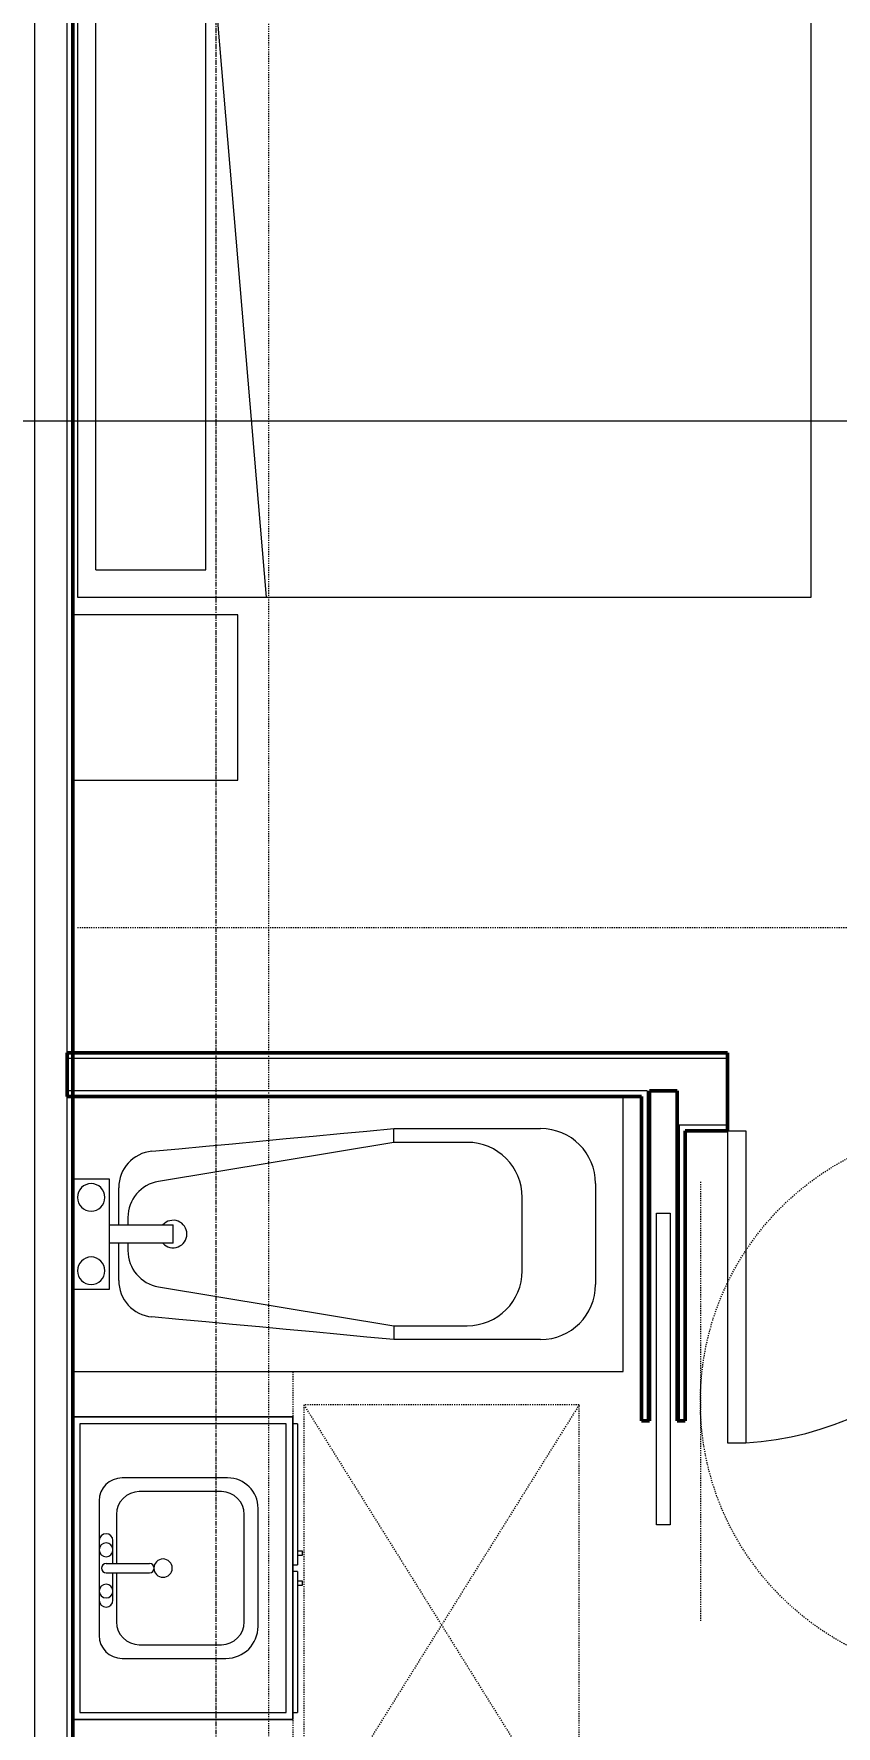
# Model space of a CAD drawing. Header units: inches. Extents: x -4266 to -1814, y 9706 to 12441.
# Drawn here: x -2520.2 to -2432.7, y 11856.6 to 12041.1 of the extents above; entities that cross this region are included whole.
import ezdxf

# ---------------------------------------------------------------- set-up
doc = ezdxf.new("R2010")
doc.units = ezdxf.units.IN
doc.header["$MEASUREMENT"] = 0
for name, pattern in [('Aligning Line 1_8_', [0.25, 0.125, -0.125]), ('Dash', [0.25, 0.125, -0.125]), ('Grid Line 1_2_', [0.875, 0.5, -0.125, 0.125, -0.125])]:
    doc.linetypes.add(name, pattern=pattern)
for name, color, linetype, lineweight in [('A-ANNO-DIMS', 211, 'Continuous', 9), ('A-ANNO-DIMS-96', 211, 'Continuous', 9), ('A-DOOR-1', 7, 'Continuous', 9), ('A-DOOR-2', 50, 'Continuous', 20), ('A-GENM-HDLN-1', 7, 'Dash', 9), ('A-WALL', 113, 'Continuous', 13), ('A-WALL-3', 250, 'Continuous', 50), ('A-WALL-4', 10, 'Continuous', 13), ('A-WALL-9', 113, 'Continuous', 50), ('G-ANNO-SYMB-1', 147, 'Aligning Line 1_8_', 9), ('I-FURN-1', 7, 'Continuous', 9), ('I-FURN-HDLN-1', 7, 'Dash', 9), ('P-SANR-FIXT-2', 7, 'Continuous', 9), ('Q-CASE-2', 7, 'Continuous', 9), ('Q-CASE-HDLN-1', 7, 'Dash', 9), ('S-GRID-1', 1, 'Grid Line 1_2_', 9)]:
    doc.layers.add(name, color=color, linetype=linetype, lineweight=lineweight)
doc.styles.add('Century Gothic', font='ufonts.com_century-gothic.ttf', dxfattribs={"height": 9})
doc.dimstyles.new('OD__1_16__Tol__', dxfattribs={"dimscale": 12, "dimtxt": 9.397514, "dimasz": 1, "dimexe": 0.75, "dimexo": 0.5, "dimgap": 0.125, "dimtad": 1, "dimdec": 4, "dimrnd": 0.0625, "dimzin": 3, "dimdsep": 46, "dimlunit": 4, "dimtxsty": 'Century Gothic', "dimblk1": 'OBLIQUE', "dimblk2": 'OBLIQUE', "dimsah": 1, "dimcen": 0.09, "dimdle": 0.75, "dimazin": 0, "dimtfac": 1, "dimtdec": 4, "dimtix": 1, "dimtmove": 0, "dimatfit": 3, "dimfxl": 1, "dimtvp": 1, "dimtfill": 1, "dimfrac": 2, "dimtolj": 1, "dimtzin": 0, "dimarcsym": 2})

# ---------------------------------------------------------------- blocks, each defined once
blk = doc.blocks.new('DIMBLOCK36-FLOOR PLAN - 1ST FLOOR')
at = {"layer": 'A-ANNO-DIMS-96', "lineweight": 50}
for p, q in [((-2712.32, 11998.88), (-2706.32, 12004.88)), ((-2100.32, 11998.88), (-2094.32, 12004.88)), ((-2712.32, 11998.88), (-2718.32, 11992.88)), ((-2100.32, 11998.88), (-2106.32, 11992.88))]:
    blk.add_line(p, q, dxfattribs=at)
at = {"layer": 'A-ANNO-DIMS-96'}
for p, q in [((-2712.32, 12001.37), (-2712.32, 11989.88)), ((-2712.32, 11998.88), (-2712.32, 12001.37)), ((-2100.32, 12001.37), (-2100.32, 11989.88)), ((-2100.32, 11998.88), (-2100.32, 12001.37)), ((-2712.32, 11998.88), (-2091.32, 11998.88))]:
    blk.add_line(p, q, dxfattribs=at)
at = {"layer": 'A-ANNO-DIMS-96', "color": 0, "char_height": 9, "attachment_point": 1, "line_spacing_factor": 0.984502, "style": 'Century Gothic', "bg_fill": 3, "box_fill_scale": 1.25, "bg_fill_color": 256, "bg_fill_true_color": 13158600, "bg_fill_transparency": 0}
for s, insert, width in [('51\' - 0"', (-2425.57, 12011.92), 46.1821), ('612.0', (-2422.06, 11994.15), 37.7691)]:
    blk.add_mtext(s, dxfattribs=dict(at, insert=insert, width=width))
blk = doc.blocks.new('_Oblique')
at = {"color": 0, "linetype": 'ByBlock', "lineweight": -2}
blk.add_line((-0.5, -0.5), (0.5, 0.5), dxfattribs=at)

msp = doc.modelspace()

# ---------------------------------------------------------------- linework, layer by layer
at = {"layer": 'A-DOOR-1'}
msp.add_arc((-2444.57374, 11921.46332), 34.06659, 273.365687, 360, dxfattribs=at)
at = {"layer": 'A-DOOR-2'}
for p, q in [((-2444.57374, 11921.46332), (-2444.57374, 11887.45549)), ((-2444.57374, 11921.46332), (-2442.57374, 11921.46332)), ((-2442.57374, 11921.46332), (-2442.57374, 11887.45549)), ((-2452.32374, 11912.50499), (-2450.82374, 11912.50499)), ((-2452.32374, 11878.50499), (-2452.32374, 11912.50499)), ((-2450.82374, 11912.50499), (-2450.82374, 11878.50499)), ((-2444.57374, 11887.45549), (-2442.57374, 11887.45549)), ((-2450.82374, 11878.50499), (-2452.32374, 11878.50499))]:
    msp.add_line(p, q, dxfattribs=at)
at = {"layer": 'A-GENM-HDLN-1'}
for p, q in [((-2447.52735, 11915.90711), (-2447.52735, 11867.90711)), ((-2490.74874, 11891.58832), (-2460.74874, 11843.58832)), ((-2460.74874, 11891.58832), (-2490.74874, 11843.58832)), ((-2490.74874, 11891.58832), (-2490.74874, 11843.58832)), ((-2460.74874, 11891.58832), (-2490.74874, 11891.58832)), ((-2460.74874, 11843.58832), (-2460.74874, 11891.58832))]:
    msp.add_line(p, q, dxfattribs=at)
msp.add_circle((-2417.52735, 11891.90711), 30, dxfattribs=at)
at = {"layer": 'A-WALL'}
for p, q in [((-2520.07374, 11837.1894), (-2520.07374, 12081.6894)), ((-2516.57374, 11724.7394), (-2516.57374, 12081.6894))]:
    msp.add_line(p, q, dxfattribs=at)
at = {"layer": 'A-WALL-3'}
for p, q in [((-2451.57374, 11929.96332), (-2516.57374, 11929.96332)), ((-2516.57374, 11929.96332), (-2516.57374, 11925.21332)), ((-2444.57374, 11929.96332), (-2451.57374, 11929.96332)), ((-2444.57374, 11921.46332), (-2444.57374, 11929.96332)), ((-2516.57374, 11925.21332), (-2453.94874, 11925.21332)), ((-2453.94874, 11925.21332), (-2453.94874, 11889.83832)), ((-2453.07374, 11925.21332), (-2453.07374, 11925.83832)), ((-2453.07374, 11925.83832), (-2451.57374, 11925.83832)), ((-2453.07374, 11889.83832), (-2453.07374, 11925.21332)), ((-2451.57374, 11925.83832), (-2450.07374, 11925.83832)), ((-2450.07374, 11925.83832), (-2450.07374, 11921.46332)), ((-2450.07374, 11921.46332), (-2450.07374, 11889.83832)), ((-2449.19874, 11889.83832), (-2449.19874, 11921.46332)), ((-2449.19874, 11921.46332), (-2444.57374, 11921.46332)), ((-2453.94874, 11889.83832), (-2453.07374, 11889.83832)), ((-2450.07374, 11889.83832), (-2449.19874, 11889.83832))]:
    msp.add_line(p, q, dxfattribs=at)
at = {"layer": 'A-WALL-4'}
for p, q in [((-2451.57374, 11929.33832), (-2516.57374, 11929.33832)), ((-2444.57374, 11929.33832), (-2451.57374, 11929.33832)), ((-2453.32374, 11925.83832), (-2516.57374, 11925.83832)), ((-2453.32374, 11925.83832), (-2453.32374, 11925.21332)), ((-2453.32374, 11925.21332), (-2453.32374, 11889.83832)), ((-2450.07374, 11922.08832), (-2450.07374, 11921.46332)), ((-2449.82374, 11922.08832), (-2449.82374, 11921.46332)), ((-2444.57374, 11922.08832), (-2449.82374, 11922.08832)), ((-2449.82374, 11921.46332), (-2449.82374, 11889.83832))]:
    msp.add_line(p, q, dxfattribs=at)
at = {"layer": 'A-WALL-9'}
msp.add_line((-2515.94874, 11837.1894), (-2515.94874, 12081.6894), dxfattribs=at)
at = {"layer": 'I-FURN-1'}
for p, q in [((-2515.44874, 11979.63993), (-2435.44874, 11979.63993)), ((-2497.94874, 11977.70809), (-2515.94874, 11977.70809)), ((-2497.94874, 11959.70809), (-2497.94874, 11977.70809)), ((-2515.94874, 11959.70809), (-2497.94874, 11959.70809))]:
    msp.add_line(p, q, dxfattribs=at)
at = {"layer": 'I-FURN-HDLN-1'}
msp.add_line((-2515.44874, 11943.63993), (-2399.44874, 11943.63993), dxfattribs=at)
at = {"layer": 'P-SANR-FIXT-2'}
for p, q in [((-2455.94874, 11895.21332), (-2455.94874, 11925.21332)), ((-2480.94874, 11921.71332), (-2464.94874, 11921.71332)), ((-2480.94874, 11920.21332), (-2480.94874, 11921.71332)), ((-2480.94874, 11920.21332), (-2506.60357, 11915.95595)), ((-2472.94874, 11920.21332), (-2480.94874, 11920.21332)), ((-2511.94874, 11916.21332), (-2515.94874, 11916.21332)), ((-2511.94874, 11911.21332), (-2511.94874, 11916.21332)), ((-2510.94874, 11911.21332), (-2510.94874, 11915.25828)), ((-2458.94874, 11915.71332), (-2458.94874, 11904.71332)), ((-2466.94874, 11906.21332), (-2466.94874, 11914.21332)), ((-2509.94874, 11912.00991), (-2509.94874, 11911.21332)), ((-2511.94874, 11909.21332), (-2511.94874, 11911.21332)), ((-2511.94874, 11911.21332), (-2505.01124, 11911.21332)), ((-2505.01124, 11909.21332), (-2505.01124, 11911.21332)), ((-2511.94874, 11904.21332), (-2511.94874, 11909.21332)), ((-2505.01124, 11909.21332), (-2511.94874, 11909.21332)), ((-2510.94874, 11905.16836), (-2510.94874, 11909.21332)), ((-2509.94874, 11909.21332), (-2509.94874, 11908.41673)), ((-2515.94874, 11904.21332), (-2511.94874, 11904.21332)), ((-2506.60357, 11904.4707), (-2480.94874, 11900.21332)), ((-2480.94874, 11900.21332), (-2480.94874, 11898.71332)), ((-2480.94874, 11900.21332), (-2472.94874, 11900.21332)), ((-2464.94874, 11898.71332), (-2480.94874, 11898.71332)), ((-2515.94874, 11895.21332), (-2455.94874, 11895.21332)), ((-2499.07177, 11883.63138), (-2510.57374, 11883.63138)), ((-2499.07177, 11883.63138), (-2510.57374, 11883.63138)), ((-2499.7509, 11882.13138), (-2508.69874, 11882.13138)), ((-2513.07374, 11881.13138), (-2513.07374, 11866.44634)), ((-2513.07374, 11881.13138), (-2513.07374, 11866.44634)), ((-2495.7509, 11867.44634), (-2495.7509, 11880.31051)), ((-2495.7509, 11867.44634), (-2495.7509, 11880.31051)), ((-2511.19874, 11879.63138), (-2511.19874, 11874.28886)), ((-2497.2509, 11867.94634), (-2497.2509, 11879.63138)), ((-2513.07374, 11876.78886), (-2513.07374, 11870.28886)), ((-2511.57374, 11874.28886), (-2511.57374, 11876.78886)), ((-2512.30993, 11874.28886), (-2507.57158, 11874.28886)), ((-2512.30993, 11873.28886), (-2507.57158, 11873.28886)), ((-2511.57374, 11870.28886), (-2511.57374, 11873.28886)), ((-2511.19874, 11873.28886), (-2511.19874, 11867.94634)), ((-2508.69874, 11865.44634), (-2499.7509, 11865.44634)), ((-2510.57374, 11863.94634), (-2499.2509, 11863.94634)), ((-2510.57374, 11863.94634), (-2499.2509, 11863.94634))]:
    msp.add_line(p, q, dxfattribs=at)
at = {"layer": 'P-SANR-FIXT-2', "flags": 128}
for points in [[(-2507.3221, 11919.24082), (-2504.39173, 11919.51554), (-2501.46135, 11919.79027), (-2498.53098, 11920.06499), (-2495.6006, 11920.33971), (-2492.67023, 11920.61443), (-2489.73986, 11920.88916), (-2486.80948, 11921.16388), (-2483.87911, 11921.4386), (-2480.94874, 11921.71332)], [(-2480.94874, 11898.71332), (-2483.87911, 11898.98805), (-2486.80948, 11899.26277), (-2489.73986, 11899.53749), (-2492.67023, 11899.81221), (-2495.6006, 11900.08694), (-2498.53098, 11900.36166), (-2501.46135, 11900.63638), (-2504.39173, 11900.9111), (-2507.3221, 11901.18583)]]:
    msp.add_lwpolyline(points, dxfattribs=at)
at = {"layer": 'P-SANR-FIXT-2'}
for centre, radius, start, end in [((-2464.94874, 11915.71332), 6, 0, 90), ((-2506.94874, 11915.25828), 4, 95.355825, 180), ((-2472.94874, 11914.21332), 6, 0, 90), ((-2513.94874, 11914.21332), 1.5, 0, 180), ((-2505.94874, 11912.00991), 4, 99.4222692, 180), ((-2513.94874, 11914.21332), 1.5, 180, 0), ((-2505.01124, 11910.21332), 1.5, 0, 137.9289322), ((-2505.01124, 11910.21332), 1.5, 222.0710678, 0), ((-2513.94874, 11906.21332), 1.5, 0, 180), ((-2505.94874, 11908.41673), 4, 180, 260.5777308), ((-2513.94874, 11906.21332), 1.5, 180, 0), ((-2472.94874, 11906.21332), 6, 270, 0), ((-2506.94874, 11905.16836), 4, 180, 264.644175), ((-2464.94874, 11904.71332), 6, 270, 0), ((-2510.57374, 11881.13138), 2.5, 90, 180), ((-2510.57374, 11881.13138), 2.5, 90, 180), ((-2508.69874, 11879.63138), 2.5, 90, 180), ((-2499.7509, 11879.63138), 2.5, 360, 90), ((-2499.07177, 11880.31051), 3.32087, 0, 90), ((-2499.07177, 11880.31051), 3.32087, 0, 90), ((-2512.32374, 11876.78886), 0.75, 0, 180), ((-2512.32374, 11875.78886), 0.75, 90, 270), ((-2512.32374, 11875.78886), 0.75, 270, 90), ((-2506.1064, 11873.78886), 1, 90, 270), ((-2506.1064, 11873.78886), 1, 270, 90), ((-2512.30993, 11873.78886), 0.5, 90, 270), ((-2507.57158, 11873.78886), 0.5, 270, 90), ((-2512.32374, 11871.28886), 0.75, 90, 270), ((-2512.32374, 11871.28886), 0.75, 270, 90), ((-2512.32374, 11870.28886), 0.75, 180, 0), ((-2508.69874, 11867.94634), 2.5, 180, 270), ((-2499.7509, 11867.94634), 2.5, 270, 0), ((-2499.2509, 11867.44634), 3.5, 270, 360), ((-2499.2509, 11867.44634), 3.5, 270, 360), ((-2510.57374, 11866.44634), 2.5, 180, 270), ((-2510.57374, 11866.44634), 2.5, 180, 270)]:
    msp.add_arc(centre, radius, start, end, dxfattribs=at)
at = {"layer": 'Q-CASE-2'}
for p, q in [((-2515.94874, 11890.28886), (-2491.94874, 11890.28886)), ((-2491.94874, 11890.28886), (-2515.94874, 11890.28886)), ((-2515.19874, 11889.53886), (-2515.19874, 11858.03886)), ((-2492.69874, 11889.53886), (-2515.19874, 11889.53886)), ((-2492.69874, 11858.03886), (-2492.69874, 11889.53886)), ((-2491.94874, 11890.28886), (-2491.94874, 11857.28886)), ((-2491.94874, 11857.28886), (-2491.94874, 11890.28886)), ((-2491.44874, 11889.53886), (-2491.94874, 11889.53886)), ((-2491.44874, 11889.53886), (-2491.44874, 11874.16386)), ((-2491.44874, 11875.66386), (-2490.94874, 11875.66386)), ((-2490.94874, 11875.16386), (-2491.44874, 11875.16386)), ((-2490.94874, 11875.66386), (-2490.94874, 11875.16386)), ((-2491.94874, 11874.16386), (-2491.44874, 11874.16386)), ((-2491.44874, 11873.41386), (-2491.94874, 11873.41386)), ((-2491.44874, 11873.41386), (-2491.44874, 11858.03886)), ((-2491.44874, 11872.41386), (-2490.94874, 11872.41386)), ((-2490.94874, 11871.91386), (-2491.44874, 11871.91386)), ((-2490.94874, 11872.41386), (-2490.94874, 11871.91386)), ((-2515.19874, 11858.03886), (-2492.69874, 11858.03886)), ((-2491.94874, 11858.03886), (-2491.44874, 11858.03886)), ((-2491.94874, 11857.28886), (-2515.94874, 11857.28886)), ((-2515.94874, 11857.28886), (-2491.94874, 11857.28886))]:
    msp.add_line(p, q, dxfattribs=at)
at = {"layer": 'Q-CASE-HDLN-1'}
for p, q in [((-2515.94874, 11895.21332), (-2491.94874, 11895.21332)), ((-2491.94874, 11895.21332), (-2491.94874, 11819.57332))]:
    msp.add_line(p, q, dxfattribs=at)

# ---------------------------------------------------------------- next in the draw order: dimensions: what is measured, and where the dimension line sits
at = {"layer": 'A-ANNO-DIMS'}
dim = msp.add_linear_dim(base=(-2100.32374, 11998.88413), p1=(-2712.32374, 12007.36941), p2=(-2100.32374, 12007.36941), dimstyle='OD__1_16__Tol__', override={"dimpost": '<>\\X', "dimfxl": 612}, dxfattribs=at)
dim.commit()
dim.dimension.update_dxf_attribs({"geometry": 'DIMBLOCK36-FLOOR PLAN - 1ST FLOOR', "text_midpoint": (-2406.32374, 11998.88413)})

# ---------------------------------------------------------------- next in the draw order: linework, layer by layer
at = {"layer": 'G-ANNO-SYMB-1'}
msp.add_line((-2494.60857, 12126.90448), (-2494.60857, 11811.24352), dxfattribs=at)
at = {"layer": 'I-FURN-1'}
for p, q in [((-2515.44874, 12057.63993), (-2515.44874, 11979.63993)), ((-2501.44874, 12057.63993), (-2494.86912, 11979.63993)), ((-2435.44874, 11979.63993), (-2435.44874, 12057.63993)), ((-2513.44874, 11982.63993), (-2513.44874, 12054.63993)), ((-2501.44874, 11982.63993), (-2501.44874, 12054.63993)), ((-2513.44874, 11982.63993), (-2501.44874, 11982.63993))]:
    msp.add_line(p, q, dxfattribs=at)
at = {"layer": 'S-GRID-1'}
msp.add_line((-2500.32374, 9836.17969), (-2500.32374, 12376.79045), dxfattribs=at)

doc.saveas('drawing.dxf')
